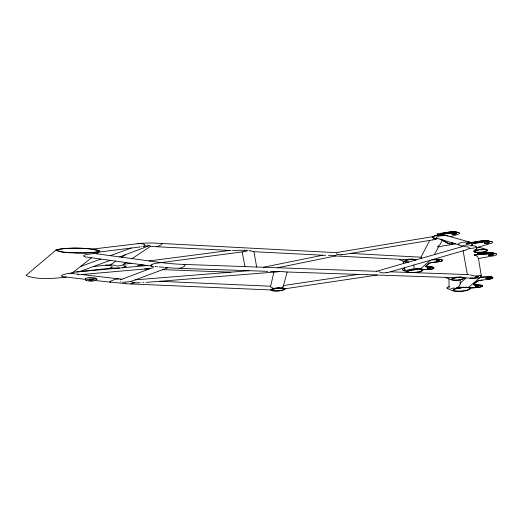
<?xml version="1.0" encoding="UTF-8"?>
<svg xmlns="http://www.w3.org/2000/svg" width="523" height="523" viewBox="0 0 523 523"><rect width="100%" height="100%" fill="white"/><g stroke="black" fill="none" stroke-linecap="round" stroke-linejoin="round"><path stroke-width="0.78" d="M414.17 267.835L413.837 265.024M460.181 284.067L460.207 279.831M460.175 284.139L458.475 287.134L456.304 287.591M492.731 277.844L491.712 277.262L489.018 277.144A4.897 1.223 -2.9 0 1 491.175 277.092L491.483 277.131M93.95 279.746L91.688 280.387L89.008 280.119M88.975 280.067L91.231 279.38L93.924 279.674M270.541 286.624L273.875 272.137M473.544 251.132L473.812 250.707A12.474 3.125 -2.9 0 1 474.557 250.157L475.623 249.589M283.211 286.421L287.192 271.999M477.747 254.152L474.25 255.047A2.04 0.51 -2.9 0 1 474.387 255.093L477.107 256.152L478.473 258.519L492.875 255.95C493.954 255.93 498.622 254.649 495.791 253.662A3.818 0.954 -2.9 0 1 496.098 253.747M482.265 286.114L478.46 287.506L470.452 287.964L478.761 287.415M150.82 265.455L151.356 266.07A1.929 0.484 -2.9 0 0 151.709 266.142M475.453 286.741L478.767 286.349M478.793 286.454L475.518 286.852M485.808 278.504L489.175 278.112M489.201 278.21L485.847 278.596M283.172 286.519L281.819 287.689L284.126 288.173A4.792 1.203 -2.9 0 1 284.721 288.408L285.244 289.088L284.342 289.768L278.89 290.932L273.189 290.978L270.496 289.879M420.93 257.355L429.69 240.43M434.358 254.623L438.856 246.608M442.334 240.43L439.804 244.751L437.306 246.889L455.644 243.895M492.699 277.942L489.842 279.079L482.114 280.106A7.1 1.778 -2.9 0 0 477.558 281.204A4.844 1.216 -2.9 0 0 477.329 281.374L473.936 284.1A3.491 0.876 -2.9 0 0 473.799 284.59M469.203 248.17L468.941 248.484A21.92 5.492 -2.9 0 0 472.151 248.294L476.695 247.516L476.871 248.608M486.952 250.55L482.722 252.047L476.518 252.269A4.177 1.046 -2.9 0 1 475.054 251.321L479.258 249.811L485.481 249.589A4.021 1.007 -2.9 0 1 486.233 249.746A4.334 1.085 -2.9 0 1 486.92 250.55M469.922 288.755L468.15 289.755A11.441 2.863 -2.9 0 1 460.534 291.128L455.879 291.148M481.153 242.162L483.187 241.482L485.88 241.41M61.283 275.608L63.76 274.477L68.526 273.405M85.426 278.439L90.1 277.321L95.108 278.007A14.075 3.524 -2.9 0 1 95.742 278.269L96.67 278.864M436.345 260.833L439.281 260.532M428.605 263.585L425.814 266.109A4.21 1.053 -2.9 0 0 425.637 266.384M428.919 263.54L426.127 266.063M439.307 260.716L436.45 261.049M430.351 260.251L420.786 268.626L422.656 269.352L418.269 268.848L411.98 269.443L407.652 270.764L406.979 271.515L407.561 272.11M460.188 283.126L466.019 278.053M98.755 250.765C85.249 247.366 70.435 247.386 56.68 249.602A3.903 0.974 -2.9 0 0 56.347 249.772A3.772 0.941 -2.9 0 0 56.203 249.876L26.392 275.078A5.328 1.334 -2.9 0 0 26.15 275.497C38.035 280.138 52.372 278.465 65.068 277.327A8.747 2.19 -2.9 0 0 66.271 277.066M427.84 268.462L430.664 268.149M430.73 268.371L427.86 268.652M473.603 284.152L477.002 281.426M73.292 272.254L91.532 257.767M96.552 253.773L99.586 251.367A4.132 1.033 -2.9 0 0 99.69 250.837C91.636 247.778 82.471 248.615 73.952 248.157M270.62 289.559L273.529 288.31M148.454 245.98L119.623 256.924M110.392 264.841L115.897 261.154M121.774 257.218L125.337 254.838M122.637 264.945L126.167 262.585M132.09 258.63L150.591 246.268M468.458 248.863L466.889 249.641A10.545 2.641 -2.9 0 1 466.509 249.778L466.065 249.929M449.296 233.042L455.003 232.297L458.893 232.617L453.618 232.506L439.34 234.82M452.5 278.779L452.016 279.171A3.726 0.935 -2.9 0 0 453.938 280.08L455.396 280.119A7.42 1.857 -2.9 0 0 463.09 278.739M463.201 278.746L463.692 278.354A3.726 0.935 -2.9 0 0 461.802 277.438L460.077 277.399A7.466 1.87 -2.9 0 0 452.591 278.785M476.296 249.242L476.276 249.255A4.955 1.242 -2.9 0 0 476.904 248.771M476.237 249.275L475.695 249.556M134.215 282.786L130.763 283.937A94.84 23.744 -2.9 0 1 125.723 283.675M422.015 269.476L418.008 269.012L412.255 269.554L408.3 270.764L407.685 271.43L408.215 271.999M68.644 273.437A3.073 0.771 -2.9 0 1 70.651 273.183L73.03 272.293M456.396 233.284C447.551 232.853 454.082 236.429 456.429 233.291A6.949 1.739 -2.9 0 1 455.455 233.683L453.369 234.324A2.203 0.549 -2.9 0 1 451.95 234.278M433.299 236.37L434.613 235.932A8.708 2.177 -2.9 0 1 435.437 235.729L436.012 235.605A8.316 2.079 -2.9 0 1 436.993 235.435M122.101 265.22L118.276 265.985A2.792 0.7 -2.9 0 1 117.126 265.854L116.322 265.697M120.558 279.759L150.428 268.443M132.489 280.877L167.844 267.756M79.189 271.718L110.222 260.362M80.679 266.384L100.874 259.068M110.288 255.649L131.299 248.033M436.365 239.103L436.241 239.142A4.171 1.046 -2.9 0 1 436.038 239.201L435.803 239.266M449.113 286.604L448.812 286.709A8.178 2.046 -2.9 0 0 446.982 287.918M404.482 268.377L404.044 268.541A7.525 1.883 -2.9 0 0 402.488 269.672M247.327 250.765L246.745 250.955M462.005 287.637L461.646 287.742M450.604 236.644L458.946 234.01L459.782 233.251L459.031 232.657M246.536 251.02L244.457 251.57A4.818 1.209 -2.9 0 1 243.489 251.746M476.721 247.686L491.568 243.175L492.777 242.306L492.032 241.639M465.888 249.981L389.145 272.156A5.956 1.491 -2.9 0 1 387.543 272.483M376.488 271.306L461.822 246.719L461.286 246.032L464.234 245.313A20.691 5.178 -2.9 0 1 468.386 244.771L469.471 245.3M150.637 268.377L153.657 267.639M405.966 270.424L410.836 269.378M435.548 239.331L433.94 239.704M85.922 280.393C88.871 281.367 95.238 281.884 96.905 279.171M466.529 243.613L466.058 243.705L467.202 244.221M411.627 269.214L413.333 268.829A5.276 1.321 -2.9 0 0 413.791 268.698M263.311 267.26L322.423 255.283M277.432 267.763L335.733 255.937M433.744 239.743L432.867 239.907M451.029 288.559L454.552 287.918M478.963 287.428C479.918 287.245 483.344 286.663 482.304 285.597M492.921 254.315C491.594 253.603 485.429 255.714 490.012 255.087A8.054 2.014 -2.9 0 0 492.267 254.538A7.4 1.85 -2.9 0 0 492.888 254.309A1.765 0.445 -2.9 0 1 493.267 254.387L493.516 254.799L492.378 255.263L488.678 255.479L492.058 255.165L493.176 254.387M277.791 271.757L278.517 271.64M278.341 271.62L270.26 271.411M387.556 272.49L386.687 272.627M438.163 234.703A3.811 0.954 -2.9 0 0 438.052 234.618L437.032 233.984L451.081 231.715L456.37 231.931L451.473 231.781L440.824 233.48L442.988 234.101L453.101 232.454M432.593 236.69L336.021 252.642L152.709 243.012A46.704 11.696 -2.9 0 0 150.049 243.005L144.989 243.117A27.399 6.858 -2.9 0 0 139.778 243.443L92.394 249.092M430.684 269.227C436.986 268.43 432.031 266.279 427.834 267.109A3.504 0.876 -2.9 0 1 425.598 266.462M432.815 239.913L344.644 254.374A10.355 2.595 -2.9 0 1 343.703 254.511L341.872 254.721M488.645 240.711L483.082 240.606L467.817 243.084L469.353 243.345A4.753 1.19 -2.9 0 1 469.504 243.391L471.328 243.914L486.377 241.482L491.888 241.593L486.482 241.351L474.825 243.202L472.321 242.482L483.651 240.672L488.802 240.757M141.805 246.673L141.458 246.732M428.88 269.489C430.226 269.26 434.816 269.018 433.933 267.528M430.619 269.286L429.337 269.45M438.921 261.67C442.863 261.729 443.354 258.963 439.072 259.663L431.704 259.918M283.453 285.565L358.046 274.398M285.172 288.755L377.168 275.039L451.31 277.556A3.563 0.896 -2.9 0 0 452.12 277.543L460.247 276.955L463.979 277.582L460.377 277.21L455.383 277.706L451.767 278.779L451.159 279.374L451.578 279.87M277.569 271.79L277.033 271.862M438.843 261.729L433.149 262.33M140.072 246.934L139.719 246.98M386.477 272.653L382.797 272.914L380.587 272.365M438.62 261.709C439.706 261.631 443.517 261.121 442.543 259.879A3.55 0.889 -2.9 0 0 442.295 259.774L441.641 259.545M123.657 264.265L131.175 263.285M149.062 260.944L229.617 250.432M143.067 264.939L137.366 265.651M151.951 264.533A15.291 3.831 -2.9 0 1 154.749 263.448L243.424 251.753M139.517 247.006L98.631 252.125M438.516 261.775L433.116 262.383A5.93 1.484 -2.9 0 0 428.867 263.533M76.744 271.947L109.144 268.312L111.307 267.73L112.151 266.893A8.924 2.236 -2.9 0 0 110.902 265.743L106.339 265.181A3.687 0.922 -2.9 0 0 105.43 265.246L93.29 266.56M487.756 279.452C489.168 279.21 493.555 278.857 492.784 277.34M454.356 243.476L454.056 243.509A2.347 0.588 -2.9 0 1 452.238 243.496A1.811 0.451 -2.9 0 1 451.905 243.411M108.804 268.351L109.876 268.247A15.775 3.949 -2.9 0 1 112.445 268.09L113.942 268.031A23.81 5.962 -2.9 0 1 114.785 268.018L119.564 268.044M474.211 255.054L491.241 253.563M148.709 245.745L148.82 245.732A1.628 0.405 -2.9 0 1 150.121 245.718M439.163 235.213L437.803 235.396A3.079 0.771 -2.9 0 0 439.124 234.984M276.674 271.908L276.314 271.94M406.619 259.356L412.497 259.029L415.765 259.702L412.457 259.33L407.979 259.761L404.809 260.742L404.331 261.252L404.756 261.755M406.221 259.395L405.528 259.46A6.439 1.615 -2.9 0 1 404.88 259.506L404.697 259.519A2.733 0.686 -2.9 0 1 403.782 259.532M474.224 277.896L475.57 277.765M341.859 254.727L341.003 254.799M473.583 277.955L472.851 278.02M73.194 272.267L147.251 265.521M81.876 274.529L150.304 268.489M477.662 253.524L488.051 252.616M477.682 253.642L488.364 252.707M490.92 253.472L480.055 254.42L477.695 253.694M125.788 282.093L127.148 281.956A13.147 3.295 -2.9 0 0 128.037 281.845L128.547 281.773A10.637 2.661 -2.9 0 0 131.312 281.25L131.776 281.119A2.21 0.556 -2.9 0 0 131.999 281.047M125.638 282.106L124.16 282.198M429.089 269.423L428.729 269.502M135.215 279.864L249.072 270.705M146.074 282.394L276.216 271.947M279.864 287.833L275.111 288.199M472.531 278.046L470.288 278.164A13.219 3.308 -2.9 0 0 475.4 278.295L479.571 277.824A1.693 0.425 -2.9 0 0 479.892 277.667L468.641 287.232L470.092 287.787L462.999 287.225M475.708 277.752L476.041 277.733M428.886 269.443L428.435 269.522M340.787 254.812L336.93 254.511M414.314 272.424C416.341 271.967 422.983 272.163 422.146 269.528M469.909 274.876L475.257 276.118L480.787 275.373A1.451 0.366 -2.9 0 0 481.186 275.118L478.467 258.486M451.741 243.332L451.931 243.319A4.955 1.242 -2.9 0 0 453.33 243.162M143.949 282.544L143.067 282.603M428.69 269.456L422.839 269.43M414.039 272.594L413.445 272.627M453.369 234.324C454.082 234.265 456.827 234.088 456.18 233.225M428.363 269.528L423.231 269.705M440.399 235.115L441.392 235.089A9.002 2.255 -2.9 0 1 445.766 235.396M141.001 282.708L140.635 282.721M462.515 246.621L463.188 246.608M480.598 276.942L487.998 276.647A5.779 1.445 -2.9 0 1 488.763 276.628A4.191 1.046 -2.9 0 1 491.738 276.935L492.522 277.229M480.879 277.471L489.031 277.066M433.201 259.428L438.274 259.251A5.125 1.281 -2.9 0 1 438.96 259.238A3.981 0.994 -2.9 0 1 441.667 259.539M139.38 282.766L138.451 282.799M279.197 271.62L280.688 271.581A7.198 1.804 -2.9 0 1 281.524 271.574L284.505 271.81M328.392 255.309L335.956 255.414M279.099 271.62L278.648 271.633M123.899 282.204L122.408 282.191M480.892 277.393L480.336 277.301M86.105 252.897L93.637 252.452L98.063 251.648A3.772 0.948 -2.9 0 0 98.697 251.328A4.007 1.007 -2.9 0 0 98.742 250.765M138.275 282.799L134.3 282.78M85.955 253.014L79.012 252.936M408.744 262.003L408.306 262.01A4.007 1 -2.9 0 1 405.488 261.683M232.487 250.439L244.764 250.236M84.144 252.936L93.199 252.642L99.076 251.641A3.877 0.968 -2.9 0 0 99.586 251.367M470.151 278.164L469.314 278.164M83.889 253.047C74.73 252.485 64.597 253.799 56.039 250.242A3.975 0.994 -2.9 0 1 56.203 249.876M325.646 255.368L253.936 251.707L256.662 267.018M465.548 287.284C463.143 287.643 451.977 287.5 453.16 290.853M452.382 244.182L447.806 243.352A3.583 0.896 -2.9 0 1 447.427 243.202L440.02 239.168M230.957 250.458L230.146 250.458M73.619 248.262L63.414 248.647L57.707 249.595A3.726 0.935 -2.9 0 0 56.968 250.256C62.446 253.001 69.317 252.204 75.351 252.851M414.974 268.547L420.257 268.587M371.814 274.771L377.188 274.948M465.581 287.212L468.092 287.225M371.304 274.771L369.787 274.765M461.874 287.225L461.214 287.225M165.981 267.619A100.429 25.143 -2.9 0 0 177.827 268.292L180.71 268.116L183.612 266.835A21.718 5.439 -2.9 0 0 184.521 266.109L185.064 264.958L183.959 264.416M126.566 266.187L125.71 266.161M150.349 246.425L229.885 250.452M461.077 287.225L460.763 287.219M156.776 246.627L159.417 245.797A24.659 6.171 -2.9 0 0 161.79 244.123L162.084 243.555L161.672 243.293M369.271 274.758L367.8 274.725M460.658 287.219L459.933 287.205M463.79 246.608L467.699 246.895L469.281 247.51M78.509 253.034L75.776 252.969M411.385 272.49C414.772 272.372 421.446 272.836 423.251 269.724M474.636 252.151C476.826 253.099 489.737 252.472 486.978 249.595L479.565 247.431A4.563 1.144 -2.9 0 0 478.728 247.255L478.329 247.202M179.075 268.338L267.913 271.345M367.597 274.719L286.238 271.967A4.276 1.072 -2.9 0 1 285.61 271.927L284.872 271.855M464.149 277.654L469.085 278.158M148.44 245.725L148.493 245.732A2.582 0.647 -2.9 0 0 147.035 245.823L146.695 245.849A9.996 2.504 -2.9 0 0 145.937 245.96L143.224 246.431L144.943 245.588L144.825 244.64L142.491 243.79L138.778 243.581A4.629 1.157 -2.9 0 0 137.438 243.692M459.573 287.192L458.488 287.134M377.018 271.326L183.704 264.409M390.374 271.803L467.837 274.575A1.915 0.477 -2.9 0 1 468.17 274.601L468.758 274.673M144.812 268.972L148.643 269.116M162.751 269.646L230.78 272.182M183.508 264.403L182.926 264.377A88.936 22.267 -2.9 0 1 172.74 263.782L162.45 262.768M140.216 265.311L146.754 265.566M411.228 272.483L408.28 272.025M158.999 266.907L162.208 267.116A10.944 2.739 -2.9 0 1 162.699 267.175L163.967 267.364M130.763 283.937L270.587 289.945M159.803 281.296L270.633 286.225M480.297 285.238L475.799 285.015A3.315 0.83 -2.9 0 1 474.093 284.76M475.695 285.212L480.192 285.427A3.164 0.791 -2.9 0 1 482.343 286.055M335.367 255.956L403.717 259.526M350.469 253.42L421.008 257.205M427.938 266.946L432.063 267.181M70.651 273.209L72.494 273.503M125.723 283.675L95.238 280.531M157.626 266.835L157.103 266.802M125.376 266.148L125.448 266.148A18.978 4.753 -2.9 0 1 123.546 267.384L123.382 267.456A9.146 2.288 -2.9 0 1 122.591 267.763M80.398 274.412L81.346 274.477M94.081 253.446L86.655 254.453A8.558 2.144 -2.9 0 0 83.536 255.793M79.503 274.353L78.895 274.307M78.81 274.3L78.385 274.268M165.883 267.613L165.078 267.528M133.921 282.753L133.463 282.708M78.077 274.235L77.633 274.196M467.549 287.558L462.875 287.558A11.493 2.877 -2.9 0 0 455.494 288.866L453.454 289.951A5.008 1.255 -2.9 0 0 455.853 291.161M121.937 279.236L118.133 278.877L114.746 279.478L110.458 281.237L109.823 281.982L110.477 282.355M77.496 274.183L76.535 274.085M156.37 266.723L155.723 266.652M155.579 266.632L155.239 266.593M81.549 274.497L118.819 278.896M62.446 276.608L85.524 279.367M153.592 266.39L152.324 266.227M75.482 273.96L72.658 273.536M488.6 255.427L488.364 255.381M94.29 253.465L161.025 262.579M152.075 266.187L85.223 256.885A3.824 0.961 -2.9 0 1 84.406 256.715M484.363 243.378L484.311 243.365A1.876 0.471 -2.9 0 0 484.677 243.443C485.756 243.594 489.888 243.502 489.083 242.267A1.876 0.471 -2.9 0 0 488.783 242.208C479.656 242.365 486.756 245.006 489.044 242.299M250.184 250.792L253.733 251.635M445.786 235.389L471.099 242.541M435.456 238.625L434.809 238.508A10.257 2.569 -2.9 0 1 432.671 237.873L432.161 237.501A5.57 1.392 -2.9 0 1 432.103 237.429M435.528 238.638L436.6 238.88M133.202 282.668L133.143 282.655A3.936 0.987 -2.9 0 1 132.156 282.132M115.603 265.527L111.582 264.834A1.968 0.49 -2.9 0 0 110.883 264.808M475.564 276.236L478.65 276.575A9.715 2.432 -2.9 0 1 476.492 277.72M486.978 249.595C485.148 248.791 472.021 249.51 474.989 252.256M437.032 233.984L438.594 234.435A3.877 0.968 -2.9 0 1 438.908 234.546L439.045 234.611M492.882 252.799L493.202 252.89A3.909 0.981 -2.9 0 1 493.889 253.282M448.152 235.938L445.982 235.54A4.655 1.164 -2.9 0 0 444.681 235.494L441.092 235.781A7.76 1.942 -2.9 0 0 436.692 237.017L436.43 237.998A4.478 1.124 -2.9 0 0 437.065 238.279L458.972 244.856A4.504 1.131 -2.9 0 1 458.325 244.561L458.259 243.868L459.54 243.136A8.538 2.138 -2.9 0 1 463.659 242.201L469.294 242.09A4.544 1.138 -2.9 0 1 470.262 242.28M120.852 281.949L120.408 281.786M378.757 271.646L380.175 272.189M273.333 288.271L270.855 287.107A5.531 1.386 -2.9 0 1 270.541 286.728M459.102 244.895L459.482 245.045A12.578 3.151 -2.9 0 1 459.652 245.117L461.221 246.117M415.112 259.826C412.575 259.395 405.587 259.088 405.423 261.631M399.892 259.872L404.867 261.801A4.55 1.138 -2.9 0 0 407.966 262.167M445.439 277.497L451.695 279.923C455.814 280.537 461.299 280.674 464.548 278.014M403.187 270.313L407.633 272.143A5.354 1.34 -2.9 0 0 408.908 272.463M447.675 288.604L453.232 290.886C457.965 291.697 468.431 291.867 470.563 288.036M475.59 246.228L475.714 246.287A8.969 2.242 -2.9 0 1 476.329 246.738L476.446 246.876M441.85 239.717L449.27 243.764A3.583 0.896 -2.9 0 0 449.649 243.914M421.715 258.107L421.296 257.839M123.14 265.455L123.781 265.808A3.484 0.869 -2.9 0 0 125.304 266.161M471.328 243.914L472.367 244.587A4.145 1.039 -2.9 0 1 472.596 244.882M285.009 288.611C281.636 287.722 273.248 287.264 271.306 290.455M97.003 279.406L94.826 278.759L90.799 278.759L87.132 279.38L85.864 280.289L85.295 278.792M132.09 282.139L131.946 281.72M336.55 254.041L336.289 253.433M403.266 261.18L403.71 263.455M404.541 267.711L405.096 270.554M403.056 261.101L403.527 263.507M404.357 267.763L404.828 270.169M242.123 251.923L244.967 266.599M463.103 250.785L467.372 274.555M477.512 252.589L477.754 254.086M448.937 278.851L449.146 288.173M475.636 285.244A3.72 0.928 -2.9 0 1 473.557 284.152M476.93 281.426A7.342 1.837 -2.9 0 1 482.186 280.086M480.291 285.244A3.609 0.902 -2.9 0 1 482.147 285.519L481.337 285.225A3.929 0.987 -2.9 0 0 479.382 284.924L474.897 284.702A3.262 0.817 -2.9 0 1 473.799 284.584M492.928 252.825A3.818 0.954 -2.9 0 1 493.202 252.89M452.264 242.842A7.106 1.778 -2.9 0 1 451.637 243.005M452.532 242.92A7.145 1.791 -2.9 0 1 451.565 243.162M491.502 277.118A3.556 0.889 -2.9 0 1 492.921 277.536M456.507 231.97A4.158 1.039 -2.9 0 1 457.148 232.317M105.443 265.246A27.033 6.766 -2.9 0 1 110.726 264.821M427.873 266.985A3.315 0.83 -2.9 0 1 426.095 266.063M490.96 253.505A5.014 1.255 -2.9 0 1 495.896 253.616A5.165 1.294 -2.9 0 0 491.267 253.59M481.147 275.118A29.327 7.342 -2.9 0 1 479.905 277.667M432.423 236.775A11.205 2.805 -2.9 0 1 433.175 236.416M437.751 238.429A6.492 1.628 -2.9 0 1 433.077 237.416A6.492 1.628 -2.9 0 1 435.345 235.703M451.833 243.43A2.269 0.569 -2.9 0 1 452.081 242.777M467.575 287.545A5.008 1.255 -2.9 0 1 469.948 288.755M485.874 253.91A3.439 0.863 -2.9 0 1 486.233 253.786M486.383 253.812A3.007 0.752 -2.9 0 1 490.103 253.42M490.038 253.452A1.772 0.445 -2.9 0 1 490.358 253.518M488.789 240.757A4.197 1.053 -2.9 0 1 489.45 241.123M426.114 266.56A3.197 0.804 -2.9 0 0 427.232 266.691L431.351 266.926A3.779 0.948 -2.9 0 1 433.149 267.214L433.763 267.456A3.543 0.889 -2.9 0 0 432.057 267.181M150.794 265.455A10.061 2.517 -2.9 0 1 151.99 264.54M488.39 252.733A5.138 1.288 -2.9 0 1 493.012 252.792A4.995 1.249 -2.9 0 0 488.083 252.648M244.751 250.275A3.936 0.987 -2.9 0 1 247.268 250.465M474.387 252.066A5.988 1.497 -2.9 0 1 473.786 251.74M438.209 235.075A1.994 0.497 -2.9 0 1 436.966 235.415M467.693 243.188A3.243 0.811 -2.9 0 1 466.647 243.581M415.255 259.885A3.563 0.889 -2.9 0 1 415.517 260.055M428.553 263.579A6.283 1.576 -2.9 0 1 433.168 262.356M248.915 250.667A4.177 1.046 -2.9 0 1 250.177 250.792M470.942 245.803A4.661 1.17 -2.9 0 1 471.341 245.777L471.694 245.758A4.145 1.039 -2.9 0 1 472.772 245.745L473.08 245.751A4.119 1.033 -2.9 0 1 473.988 245.83L474.23 245.862A5.165 1.294 -2.9 0 1 475.433 246.17M476.545 247.033A19.711 4.936 -2.9 0 1 476.656 247.353M472.504 245.117A3.609 0.902 -2.9 0 1 471.543 245.666M471.367 245.699A2.288 0.575 -2.9 0 1 470.51 245.849M410.529 270.541A8.368 2.092 -2.9 0 1 408.476 270.666M417.315 269.025A9.041 2.262 -2.9 0 1 410.516 270.509M436.398 260.787A1.687 0.425 -2.9 0 0 436.81 260.768A1.863 0.464 -2.9 0 0 438.281 260.415M427.925 268.404A1.7 0.425 -2.9 0 0 428.311 268.384A1.857 0.464 -2.9 0 0 429.716 268.064M453.748 233.212A3.223 0.811 -2.9 0 1 451.99 233.631M461.58 287.755A11.454 2.87 -2.9 0 1 455.716 288.788M477.068 286.277A2.354 0.588 -2.9 0 1 475.878 286.493M487.658 277.981A2.288 0.575 -2.9 0 1 486.187 278.275M445.315 277.445A3.962 0.994 -2.9 0 1 445.204 277.393M62.348 276.595A2.837 0.713 -2.9 0 1 61.583 276.406M415.929 259.768A4.001 1 -2.9 0 1 416.105 259.866M84.17 256.636A4.517 1.131 -2.9 0 1 83.824 256.46M447.596 288.572A5.446 1.36 -2.9 0 1 447.054 287.925M403.109 270.286A5.452 1.366 -2.9 0 1 402.547 269.672M399.775 259.826A4.204 1.053 -2.9 0 1 399.356 259.362M272.189 289.657L272.11 289.722A4.406 1.105 -2.9 0 0 271.94 290.108A3.975 0.994 -2.9 0 0 272.13 290.35C275.981 291.481 280.465 290.971 284.146 289.441A4.498 1.124 -2.9 0 0 284.414 288.984A3.968 0.994 -2.9 0 0 284.192 288.722C280.335 287.617 275.863 288.108 272.189 289.657"/></g></svg>
